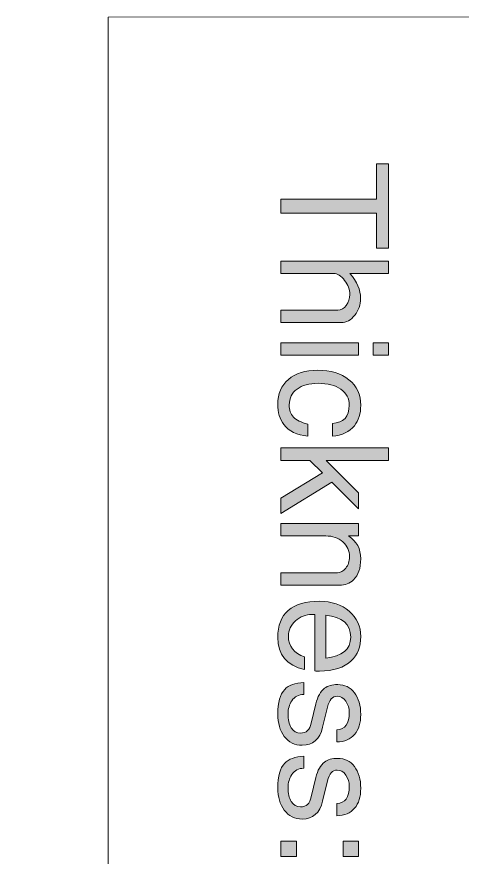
# Model space of a CAD drawing. Header units: inches. Extents: x 0.89 to 5.18, y -3.56 to -0.56.
# Drawn here: x 4.148 to 4.651, y -1.504 to -0.555 of the extents above; entities that cross this region are included whole.
import ezdxf

# ---------------------------------------------------------------- set-up
doc = ezdxf.new("R2010")
doc.units = ezdxf.units.IN
doc.header["$MEASUREMENT"] = 0
doc.layers.add('Layer 1', color=7, linetype='Continuous')

# ---------------------------------------------------------------- blocks, each defined once
blk = doc.blocks.new('block 5')
at = {"layer": 'Layer 1', "true_color": 0xed1f24}
h = blk.add_hatch(color=240, dxfattribs=at)
h.dxf.hatch_style = 2
h.paths.add_polyline_path([(4.55406, -0.81656), (4.55406, -0.77689), (4.44639, -0.77689), (4.44639, -0.76122), (4.55406, -0.76122), (4.55406, -0.72123), (4.56789, -0.72123), (4.56789, -0.81656)])
h = blk.add_hatch(color=240, dxfattribs=at)
h.dxf.hatch_style = 2
edge = h.paths.add_edge_path()
edge.add_spline(control_points=[(4.44639, -0.90056), (4.44639, -0.90056), (4.44639, -0.88656), (4.44639, -0.88656), (4.44639, -0.88656), (4.51039, -0.88656), (4.51039, -0.88656), (4.51417, -0.88656), (4.51739, -0.88478), (4.52006, -0.88123), (4.52273, -0.87767), (4.52405, -0.8735), (4.52405, -0.86873), (4.52405, -0.86339), (4.52212, -0.85814), (4.51822, -0.85297), (4.51434, -0.84781), (4.51017, -0.84523), (4.50572, -0.84523), (4.50572, -0.84523), (4.44639, -0.84523), (4.44639, -0.84523), (4.44639, -0.84523), (4.44639, -0.83122), (4.44639, -0.83122), (4.44639, -0.83122), (4.56789, -0.83122), (4.56789, -0.83122), (4.56789, -0.83122), (4.56789, -0.84523), (4.56789, -0.84523), (4.56789, -0.84523), (4.52405, -0.84523), (4.52405, -0.84523), (4.53217, -0.85444), (4.53622, -0.86378), (4.53622, -0.87322), (4.53622, -0.88056), (4.53403, -0.88695), (4.52964, -0.8924), (4.52525, -0.89783), (4.52011, -0.90056), (4.51422, -0.90056), (4.51422, -0.90056), (4.44639, -0.90056), (4.44639, -0.90056)], knot_values=[0, 0, 0, 0, 1, 1, 1, 2, 2, 2, 3, 3, 3, 4, 4, 4, 5, 5, 5, 6, 6, 6, 7, 7, 7, 8, 8, 8, 9, 9, 9, 10, 10, 10, 11, 11, 11, 12, 12, 12, 13, 13, 13, 14, 14, 14, 15, 15, 15, 15], degree=3, periodic=1)
h = blk.add_hatch(color=240, dxfattribs=at)
h.dxf.hatch_style = 2
h.paths.add_polyline_path([(4.44639, -0.93739), (4.44639, -0.92339), (4.53389, -0.92339), (4.53389, -0.93739)])
h.paths.add_polyline_path([(4.55056, -0.93739), (4.55056, -0.92339), (4.56789, -0.92339), (4.56789, -0.93739)])
h = blk.add_hatch(color=240, dxfattribs=at)
h.dxf.hatch_style = 2
edge = h.paths.add_edge_path()
edge.add_spline(control_points=[(4.47656, -1.02889), (4.46434, -1.02767), (4.45534, -1.02328), (4.44956, -1.01573), (4.445, -1.00972), (4.44272, -1.00212), (4.44272, -0.99289), (4.44272, -0.981), (4.44672, -0.97161), (4.45473, -0.96473), (4.46272, -0.95784), (4.47372, -0.95439), (4.48773, -0.95439), (4.50239, -0.95439), (4.51417, -0.958), (4.52306, -0.96522), (4.53195, -0.97245), (4.53639, -0.98206), (4.53639, -0.99406), (4.53639, -1.00339), (4.534, -1.01106), (4.52922, -1.01706), (4.52378, -1.02395), (4.5155, -1.02789), (4.50439, -1.02889), (4.50439, -1.02889), (4.50439, -1.01452), (4.50439, -1.01452), (4.51706, -1.01374), (4.52339, -1.00683), (4.52339, -0.99379), (4.52339, -0.98633), (4.52022, -0.98037), (4.51389, -0.97591), (4.50755, -0.97145), (4.49906, -0.96922), (4.48839, -0.96922), (4.47828, -0.96922), (4.47031, -0.97139), (4.46447, -0.97574), (4.45864, -0.98009), (4.45572, -0.986), (4.45572, -0.99346), (4.45572, -0.99936), (4.45731, -1.00399), (4.46048, -1.00733), (4.46364, -1.01067), (4.469, -1.01335), (4.47656, -1.01535), (4.47656, -1.01535), (4.47656, -1.02889), (4.47656, -1.02889)], knot_values=[0, 0, 0, 0, 1, 1, 1, 2, 2, 2, 3, 3, 3, 4, 4, 4, 5, 5, 5, 6, 6, 6, 7, 7, 7, 8, 8, 8, 9, 9, 9, 10, 10, 10, 11, 11, 11, 12, 12, 12, 13, 13, 13, 14, 14, 14, 15, 15, 15, 16, 16, 16, 17, 17, 17, 17], degree=3, periodic=1)
h = blk.add_hatch(color=240, dxfattribs=at)
h.dxf.hatch_style = 2
h.paths.add_polyline_path([(4.44639, -1.1163), (4.44639, -1.09906), (4.49314, -1.07017), (4.47909, -1.05623), (4.44639, -1.05623), (4.44639, -1.04222), (4.56789, -1.04222), (4.56789, -1.05623), (4.49739, -1.05623), (4.53389, -1.09306), (4.53389, -1.11106), (4.50359, -1.08095)])
h = blk.add_hatch(color=240, dxfattribs=at)
h.dxf.hatch_style = 2
edge = h.paths.add_edge_path()
edge.add_spline(control_points=[(4.44639, -1.19706), (4.44639, -1.19706), (4.44639, -1.18306), (4.44639, -1.18306), (4.44639, -1.18306), (4.51006, -1.18306), (4.51006, -1.18306), (4.5135, -1.18306), (4.51664, -1.18134), (4.51948, -1.17789), (4.5223, -1.17445), (4.52372, -1.17023), (4.52372, -1.16522), (4.52372, -1.15833), (4.52119, -1.15267), (4.51614, -1.14823), (4.51108, -1.14378), (4.50467, -1.14156), (4.49689, -1.14156), (4.49689, -1.14156), (4.44639, -1.14156), (4.44639, -1.14156), (4.44639, -1.14156), (4.44639, -1.12756), (4.44639, -1.12756), (4.44639, -1.12756), (4.53389, -1.12756), (4.53389, -1.12756), (4.53389, -1.12756), (4.53389, -1.14156), (4.53389, -1.14156), (4.53389, -1.14156), (4.52256, -1.14156), (4.52256, -1.14156), (4.53178, -1.14756), (4.53639, -1.15617), (4.53639, -1.16739), (4.53639, -1.17806), (4.53366, -1.18595), (4.52823, -1.19106), (4.524, -1.19506), (4.51867, -1.19706), (4.51223, -1.19706), (4.51223, -1.19706), (4.44639, -1.19706), (4.44639, -1.19706)], knot_values=[0, 0, 0, 0, 1, 1, 1, 2, 2, 2, 3, 3, 3, 4, 4, 4, 5, 5, 5, 6, 6, 6, 7, 7, 7, 8, 8, 8, 9, 9, 9, 10, 10, 10, 11, 11, 11, 12, 12, 12, 13, 13, 13, 14, 14, 14, 15, 15, 15, 15], degree=3, periodic=1)
h = blk.add_hatch(color=240, dxfattribs=at)
h.dxf.hatch_style = 2
edge = h.paths.add_edge_path()
edge.add_spline(control_points=[(4.48973, -1.29422), (4.48761, -1.29422), (4.48589, -1.29417), (4.48456, -1.29405), (4.48456, -1.29405), (4.48456, -1.23039), (4.48456, -1.23039), (4.48378, -1.23028), (4.48267, -1.23022), (4.48122, -1.23022), (4.47422, -1.23022), (4.46806, -1.23263), (4.46272, -1.23745), (4.45739, -1.24228), (4.45473, -1.24801), (4.45473, -1.25466), (4.45473, -1.26618), (4.46084, -1.27399), (4.47306, -1.2781), (4.47306, -1.2781), (4.47306, -1.29239), (4.47306, -1.29239), (4.45283, -1.28773), (4.44272, -1.27567), (4.44272, -1.25623), (4.44272, -1.229), (4.4585, -1.21539), (4.49006, -1.21539), (4.50361, -1.21539), (4.51472, -1.21911), (4.52339, -1.22656), (4.53206, -1.234), (4.53639, -1.24356), (4.53639, -1.25522), (4.53639, -1.26667), (4.53283, -1.27578), (4.52572, -1.28256), (4.51761, -1.29022), (4.50562, -1.29411), (4.48973, -1.29422)], knot_values=[0, 0, 0, 0, 1, 1, 1, 2, 2, 2, 3, 3, 3, 4, 4, 4, 5, 5, 5, 6, 6, 6, 7, 7, 7, 8, 8, 8, 9, 9, 9, 10, 10, 10, 11, 11, 11, 12, 12, 12, 13, 13, 13, 13], degree=3, periodic=1)
edge = h.paths.add_edge_path()
edge.add_spline(control_points=[(4.49689, -1.27939), (4.51567, -1.2776), (4.52506, -1.26974), (4.52506, -1.25581), (4.52506, -1.24131), (4.51567, -1.23301), (4.49689, -1.23089), (4.49689, -1.23089), (4.49689, -1.27939), (4.49689, -1.27939)], knot_values=[0, 0, 0, 0, 1, 1, 1, 2, 2, 2, 3, 3, 3, 3], degree=3, periodic=1)
h = blk.add_hatch(color=240, dxfattribs=at)
h.dxf.hatch_style = 2
edge = h.paths.add_edge_path()
edge.add_spline(control_points=[(4.47039, -1.37789), (4.46183, -1.37789), (4.45508, -1.37458), (4.45014, -1.36797), (4.4452, -1.36136), (4.44272, -1.35295), (4.44272, -1.34272), (4.44272, -1.32972), (4.44533, -1.32044), (4.45055, -1.31489), (4.455, -1.31011), (4.46223, -1.3075), (4.47222, -1.30705), (4.47222, -1.30705), (4.47222, -1.32056), (4.47222, -1.32056), (4.46634, -1.32056), (4.46178, -1.32294), (4.45856, -1.32772), (4.45578, -1.33183), (4.45439, -1.33678), (4.45439, -1.34256), (4.45439, -1.34889), (4.45559, -1.35408), (4.45798, -1.35814), (4.46037, -1.3622), (4.46391, -1.36422), (4.46859, -1.36422), (4.47483, -1.36422), (4.47884, -1.36045), (4.48062, -1.35291), (4.48062, -1.35291), (4.48576, -1.33106), (4.48576, -1.33106), (4.48775, -1.32284), (4.49097, -1.317), (4.49542, -1.31356), (4.49908, -1.31078), (4.50408, -1.30939), (4.5104, -1.30939), (4.51829, -1.30939), (4.52459, -1.31247), (4.52931, -1.31864), (4.53403, -1.32481), (4.53639, -1.333), (4.53639, -1.34322), (4.53639, -1.35278), (4.53408, -1.36028), (4.52947, -1.36572), (4.52486, -1.37116), (4.51817, -1.374), (4.50939, -1.37422), (4.50939, -1.37422), (4.50939, -1.36039), (4.50939, -1.36039), (4.51872, -1.36005), (4.52339, -1.35356), (4.52339, -1.34089), (4.52339, -1.33622), (4.52212, -1.332), (4.51956, -1.32822), (4.517, -1.32444), (4.51378, -1.32256), (4.50989, -1.32256), (4.50456, -1.32256), (4.50089, -1.32667), (4.49889, -1.33489), (4.49889, -1.33489), (4.49339, -1.35756), (4.49339, -1.35756), (4.49006, -1.37111), (4.48239, -1.37789), (4.47039, -1.37789)], knot_values=[0, 0, 0, 0, 1, 1, 1, 2, 2, 2, 3, 3, 3, 4, 4, 4, 5, 5, 5, 6, 6, 6, 7, 7, 7, 8, 8, 8, 9, 9, 9, 10, 10, 10, 11, 11, 11, 12, 12, 12, 13, 13, 13, 14, 14, 14, 15, 15, 15, 16, 16, 16, 17, 17, 17, 18, 18, 18, 19, 19, 19, 20, 20, 20, 21, 21, 21, 22, 22, 22, 23, 23, 23, 24, 24, 24, 24], degree=3, periodic=1)
h = blk.add_hatch(color=240, dxfattribs=at)
h.dxf.hatch_style = 2
edge = h.paths.add_edge_path()
edge.add_spline(control_points=[(4.47039, -1.46122), (4.46183, -1.46122), (4.45508, -1.45791), (4.45014, -1.45131), (4.4452, -1.4447), (4.44272, -1.43628), (4.44272, -1.42605), (4.44272, -1.41305), (4.44533, -1.40377), (4.45055, -1.39822), (4.455, -1.39345), (4.46223, -1.39083), (4.47222, -1.39039), (4.47222, -1.39039), (4.47222, -1.40389), (4.47222, -1.40389), (4.46634, -1.40389), (4.46178, -1.40628), (4.45856, -1.41106), (4.45578, -1.41517), (4.45439, -1.42011), (4.45439, -1.42589), (4.45439, -1.43222), (4.45559, -1.43741), (4.45798, -1.44147), (4.46037, -1.44553), (4.46391, -1.44756), (4.46859, -1.44756), (4.47483, -1.44756), (4.47884, -1.44378), (4.48062, -1.43624), (4.48062, -1.43624), (4.48576, -1.41439), (4.48576, -1.41439), (4.48775, -1.40617), (4.49097, -1.40034), (4.49542, -1.39689), (4.49908, -1.39411), (4.50408, -1.39272), (4.5104, -1.39272), (4.51829, -1.39272), (4.52459, -1.39581), (4.52931, -1.40197), (4.53403, -1.40814), (4.53639, -1.41633), (4.53639, -1.42655), (4.53639, -1.43611), (4.53408, -1.44361), (4.52947, -1.44906), (4.52486, -1.45449), (4.51817, -1.45733), (4.50939, -1.45755), (4.50939, -1.45755), (4.50939, -1.44372), (4.50939, -1.44372), (4.51872, -1.44339), (4.52339, -1.43689), (4.52339, -1.42422), (4.52339, -1.41956), (4.52212, -1.41533), (4.51956, -1.41155), (4.517, -1.40778), (4.51378, -1.40589), (4.50989, -1.40589), (4.50456, -1.40589), (4.50089, -1.41), (4.49889, -1.41822), (4.49889, -1.41822), (4.49339, -1.44089), (4.49339, -1.44089), (4.49006, -1.45444), (4.48239, -1.46122), (4.47039, -1.46122)], knot_values=[0, 0, 0, 0, 1, 1, 1, 2, 2, 2, 3, 3, 3, 4, 4, 4, 5, 5, 5, 6, 6, 6, 7, 7, 7, 8, 8, 8, 9, 9, 9, 10, 10, 10, 11, 11, 11, 12, 12, 12, 13, 13, 13, 14, 14, 14, 15, 15, 15, 16, 16, 16, 17, 17, 17, 18, 18, 18, 19, 19, 19, 20, 20, 20, 21, 21, 21, 22, 22, 22, 23, 23, 23, 24, 24, 24, 24], degree=3, periodic=1)
h = blk.add_hatch(color=240, dxfattribs=at)
h.dxf.hatch_style = 2
h.paths.add_polyline_path([(4.44639, -1.50355), (4.44639, -1.48622), (4.46372, -1.48622), (4.46372, -1.50355)])
h.paths.add_polyline_path([(4.51655, -1.50355), (4.51655, -1.48622), (4.53389, -1.48622), (4.53389, -1.50355)])
at = {"layer": 'Layer 1', "lineweight": 0}
for points in [[(4.55406, -0.81656), (4.55406, -0.77689), (4.44639, -0.77689), (4.44639, -0.76122), (4.55406, -0.76122), (4.55406, -0.72123), (4.56789, -0.72123), (4.56789, -0.81656), (4.55406, -0.81656)], [(4.44639, -0.93739), (4.44639, -0.92339), (4.53389, -0.92339), (4.53389, -0.93739), (4.44639, -0.93739)], [(4.55056, -0.93739), (4.55056, -0.92339), (4.56789, -0.92339), (4.56789, -0.93739), (4.55056, -0.93739)], [(4.44639, -1.1163), (4.44639, -1.09906), (4.49314, -1.07017), (4.47909, -1.05623), (4.44639, -1.05623), (4.44639, -1.04222), (4.56789, -1.04222), (4.56789, -1.05623), (4.49739, -1.05623), (4.53389, -1.09306), (4.53389, -1.11106), (4.50359, -1.08095), (4.44639, -1.1163)], [(4.44639, -1.50355), (4.44639, -1.48622), (4.46372, -1.48622), (4.46372, -1.50355), (4.44639, -1.50355)], [(4.51655, -1.50355), (4.51655, -1.48622), (4.53389, -1.48622), (4.53389, -1.50355), (4.51655, -1.50355)]]:
    blk.add_lwpolyline(points, dxfattribs=at)
for points, knots in [([(4.44639, -0.90056), (4.44639, -0.90056), (4.44639, -0.88656), (4.44639, -0.88656), (4.44639, -0.88656), (4.51039, -0.88656), (4.51039, -0.88656), (4.51417, -0.88656), (4.51739, -0.88478), (4.52006, -0.88123), (4.52273, -0.87767), (4.52405, -0.8735), (4.52405, -0.86873), (4.52405, -0.86339), (4.52212, -0.85814), (4.51822, -0.85297), (4.51434, -0.84781), (4.51017, -0.84523), (4.50572, -0.84523), (4.50572, -0.84523), (4.44639, -0.84523), (4.44639, -0.84523), (4.44639, -0.84523), (4.44639, -0.83122), (4.44639, -0.83122), (4.44639, -0.83122), (4.56789, -0.83122), (4.56789, -0.83122), (4.56789, -0.83122), (4.56789, -0.84523), (4.56789, -0.84523), (4.56789, -0.84523), (4.52405, -0.84523), (4.52405, -0.84523), (4.53217, -0.85444), (4.53622, -0.86378), (4.53622, -0.87322), (4.53622, -0.88056), (4.53403, -0.88695), (4.52964, -0.8924), (4.52525, -0.89783), (4.52011, -0.90056), (4.51422, -0.90056), (4.51422, -0.90056), (4.44639, -0.90056), (4.44639, -0.90056)], [0, 0, 0, 0, 1, 1, 1, 2, 2, 2, 3, 3, 3, 4, 4, 4, 5, 5, 5, 6, 6, 6, 7, 7, 7, 8, 8, 8, 9, 9, 9, 10, 10, 10, 11, 11, 11, 12, 12, 12, 13, 13, 13, 14, 14, 14, 15, 15, 15, 15]), ([(4.47656, -1.02889), (4.46434, -1.02767), (4.45534, -1.02328), (4.44956, -1.01573), (4.445, -1.00972), (4.44272, -1.00212), (4.44272, -0.99289), (4.44272, -0.981), (4.44672, -0.97161), (4.45473, -0.96473), (4.46272, -0.95784), (4.47372, -0.95439), (4.48773, -0.95439), (4.50239, -0.95439), (4.51417, -0.958), (4.52306, -0.96522), (4.53195, -0.97245), (4.53639, -0.98206), (4.53639, -0.99406), (4.53639, -1.00339), (4.534, -1.01106), (4.52922, -1.01706), (4.52378, -1.02395), (4.5155, -1.02789), (4.50439, -1.02889), (4.50439, -1.02889), (4.50439, -1.01452), (4.50439, -1.01452), (4.51706, -1.01374), (4.52339, -1.00683), (4.52339, -0.99379), (4.52339, -0.98633), (4.52022, -0.98037), (4.51389, -0.97591), (4.50755, -0.97145), (4.49906, -0.96922), (4.48839, -0.96922), (4.47828, -0.96922), (4.47031, -0.97139), (4.46447, -0.97574), (4.45864, -0.98009), (4.45572, -0.986), (4.45572, -0.99346), (4.45572, -0.99936), (4.45731, -1.00399), (4.46048, -1.00733), (4.46364, -1.01067), (4.469, -1.01335), (4.47656, -1.01535), (4.47656, -1.01535), (4.47656, -1.02889), (4.47656, -1.02889)], [0, 0, 0, 0, 1, 1, 1, 2, 2, 2, 3, 3, 3, 4, 4, 4, 5, 5, 5, 6, 6, 6, 7, 7, 7, 8, 8, 8, 9, 9, 9, 10, 10, 10, 11, 11, 11, 12, 12, 12, 13, 13, 13, 14, 14, 14, 15, 15, 15, 16, 16, 16, 17, 17, 17, 17]), ([(4.44639, -1.19706), (4.44639, -1.19706), (4.44639, -1.18306), (4.44639, -1.18306), (4.44639, -1.18306), (4.51006, -1.18306), (4.51006, -1.18306), (4.5135, -1.18306), (4.51664, -1.18134), (4.51948, -1.17789), (4.5223, -1.17445), (4.52372, -1.17023), (4.52372, -1.16522), (4.52372, -1.15833), (4.52119, -1.15267), (4.51614, -1.14823), (4.51108, -1.14378), (4.50467, -1.14156), (4.49689, -1.14156), (4.49689, -1.14156), (4.44639, -1.14156), (4.44639, -1.14156), (4.44639, -1.14156), (4.44639, -1.12756), (4.44639, -1.12756), (4.44639, -1.12756), (4.53389, -1.12756), (4.53389, -1.12756), (4.53389, -1.12756), (4.53389, -1.14156), (4.53389, -1.14156), (4.53389, -1.14156), (4.52256, -1.14156), (4.52256, -1.14156), (4.53178, -1.14756), (4.53639, -1.15617), (4.53639, -1.16739), (4.53639, -1.17806), (4.53366, -1.18595), (4.52823, -1.19106), (4.524, -1.19506), (4.51867, -1.19706), (4.51223, -1.19706), (4.51223, -1.19706), (4.44639, -1.19706), (4.44639, -1.19706)], [0, 0, 0, 0, 1, 1, 1, 2, 2, 2, 3, 3, 3, 4, 4, 4, 5, 5, 5, 6, 6, 6, 7, 7, 7, 8, 8, 8, 9, 9, 9, 10, 10, 10, 11, 11, 11, 12, 12, 12, 13, 13, 13, 14, 14, 14, 15, 15, 15, 15]), ([(4.48973, -1.29422), (4.48761, -1.29422), (4.48589, -1.29417), (4.48456, -1.29405), (4.48456, -1.29405), (4.48456, -1.23039), (4.48456, -1.23039), (4.48378, -1.23028), (4.48267, -1.23022), (4.48122, -1.23022), (4.47422, -1.23022), (4.46806, -1.23263), (4.46272, -1.23745), (4.45739, -1.24228), (4.45473, -1.24801), (4.45473, -1.25466), (4.45473, -1.26618), (4.46084, -1.27399), (4.47306, -1.2781), (4.47306, -1.2781), (4.47306, -1.29239), (4.47306, -1.29239), (4.45283, -1.28773), (4.44272, -1.27567), (4.44272, -1.25623), (4.44272, -1.229), (4.4585, -1.21539), (4.49006, -1.21539), (4.50361, -1.21539), (4.51472, -1.21911), (4.52339, -1.22656), (4.53206, -1.234), (4.53639, -1.24356), (4.53639, -1.25522), (4.53639, -1.26667), (4.53283, -1.27578), (4.52572, -1.28256), (4.51761, -1.29022), (4.50562, -1.29411), (4.48973, -1.29422)], [0, 0, 0, 0, 1, 1, 1, 2, 2, 2, 3, 3, 3, 4, 4, 4, 5, 5, 5, 6, 6, 6, 7, 7, 7, 8, 8, 8, 9, 9, 9, 10, 10, 10, 11, 11, 11, 12, 12, 12, 13, 13, 13, 13]), ([(4.49689, -1.27939), (4.51567, -1.2776), (4.52506, -1.26974), (4.52506, -1.25581), (4.52506, -1.24131), (4.51567, -1.23301), (4.49689, -1.23089), (4.49689, -1.23089), (4.49689, -1.27939), (4.49689, -1.27939)], [0, 0, 0, 0, 1, 1, 1, 2, 2, 2, 3, 3, 3, 3]), ([(4.47039, -1.37789), (4.46183, -1.37789), (4.45508, -1.37458), (4.45014, -1.36797), (4.4452, -1.36136), (4.44272, -1.35295), (4.44272, -1.34272), (4.44272, -1.32972), (4.44533, -1.32044), (4.45055, -1.31489), (4.455, -1.31011), (4.46223, -1.3075), (4.47222, -1.30705), (4.47222, -1.30705), (4.47222, -1.32056), (4.47222, -1.32056), (4.46634, -1.32056), (4.46178, -1.32294), (4.45856, -1.32772), (4.45578, -1.33183), (4.45439, -1.33678), (4.45439, -1.34256), (4.45439, -1.34889), (4.45559, -1.35408), (4.45798, -1.35814), (4.46037, -1.3622), (4.46391, -1.36422), (4.46859, -1.36422), (4.47483, -1.36422), (4.47884, -1.36045), (4.48062, -1.35291), (4.48062, -1.35291), (4.48576, -1.33106), (4.48576, -1.33106), (4.48775, -1.32284), (4.49097, -1.317), (4.49542, -1.31356), (4.49908, -1.31078), (4.50408, -1.30939), (4.5104, -1.30939), (4.51829, -1.30939), (4.52459, -1.31247), (4.52931, -1.31864), (4.53403, -1.32481), (4.53639, -1.333), (4.53639, -1.34322), (4.53639, -1.35278), (4.53408, -1.36028), (4.52947, -1.36572), (4.52486, -1.37116), (4.51817, -1.374), (4.50939, -1.37422), (4.50939, -1.37422), (4.50939, -1.36039), (4.50939, -1.36039), (4.51872, -1.36005), (4.52339, -1.35356), (4.52339, -1.34089), (4.52339, -1.33622), (4.52212, -1.332), (4.51956, -1.32822), (4.517, -1.32444), (4.51378, -1.32256), (4.50989, -1.32256), (4.50456, -1.32256), (4.50089, -1.32667), (4.49889, -1.33489), (4.49889, -1.33489), (4.49339, -1.35756), (4.49339, -1.35756), (4.49006, -1.37111), (4.48239, -1.37789), (4.47039, -1.37789)], [0, 0, 0, 0, 1, 1, 1, 2, 2, 2, 3, 3, 3, 4, 4, 4, 5, 5, 5, 6, 6, 6, 7, 7, 7, 8, 8, 8, 9, 9, 9, 10, 10, 10, 11, 11, 11, 12, 12, 12, 13, 13, 13, 14, 14, 14, 15, 15, 15, 16, 16, 16, 17, 17, 17, 18, 18, 18, 19, 19, 19, 20, 20, 20, 21, 21, 21, 22, 22, 22, 23, 23, 23, 24, 24, 24, 24]), ([(4.47039, -1.46122), (4.46183, -1.46122), (4.45508, -1.45791), (4.45014, -1.45131), (4.4452, -1.4447), (4.44272, -1.43628), (4.44272, -1.42605), (4.44272, -1.41305), (4.44533, -1.40377), (4.45055, -1.39822), (4.455, -1.39345), (4.46223, -1.39083), (4.47222, -1.39039), (4.47222, -1.39039), (4.47222, -1.40389), (4.47222, -1.40389), (4.46634, -1.40389), (4.46178, -1.40628), (4.45856, -1.41106), (4.45578, -1.41517), (4.45439, -1.42011), (4.45439, -1.42589), (4.45439, -1.43222), (4.45559, -1.43741), (4.45798, -1.44147), (4.46037, -1.44553), (4.46391, -1.44756), (4.46859, -1.44756), (4.47483, -1.44756), (4.47884, -1.44378), (4.48062, -1.43624), (4.48062, -1.43624), (4.48576, -1.41439), (4.48576, -1.41439), (4.48775, -1.40617), (4.49097, -1.40034), (4.49542, -1.39689), (4.49908, -1.39411), (4.50408, -1.39272), (4.5104, -1.39272), (4.51829, -1.39272), (4.52459, -1.39581), (4.52931, -1.40197), (4.53403, -1.40814), (4.53639, -1.41633), (4.53639, -1.42655), (4.53639, -1.43611), (4.53408, -1.44361), (4.52947, -1.44906), (4.52486, -1.45449), (4.51817, -1.45733), (4.50939, -1.45755), (4.50939, -1.45755), (4.50939, -1.44372), (4.50939, -1.44372), (4.51872, -1.44339), (4.52339, -1.43689), (4.52339, -1.42422), (4.52339, -1.41956), (4.52212, -1.41533), (4.51956, -1.41155), (4.517, -1.40778), (4.51378, -1.40589), (4.50989, -1.40589), (4.50456, -1.40589), (4.50089, -1.41), (4.49889, -1.41822), (4.49889, -1.41822), (4.49339, -1.44089), (4.49339, -1.44089), (4.49006, -1.45444), (4.48239, -1.46122), (4.47039, -1.46122)], [0, 0, 0, 0, 1, 1, 1, 2, 2, 2, 3, 3, 3, 4, 4, 4, 5, 5, 5, 6, 6, 6, 7, 7, 7, 8, 8, 8, 9, 9, 9, 10, 10, 10, 11, 11, 11, 12, 12, 12, 13, 13, 13, 14, 14, 14, 15, 15, 15, 16, 16, 16, 17, 17, 17, 18, 18, 18, 19, 19, 19, 20, 20, 20, 21, 21, 21, 22, 22, 22, 23, 23, 23, 24, 24, 24, 24])]:
    blk.add_open_spline(points, degree=3, knots=knots, dxfattribs=at)
blk = doc.blocks.new('block 2')
at = {"layer": 'Layer 1'}
blk.add_blockref('block 5', (0, 0), dxfattribs=at)

msp = doc.modelspace()

# ---------------------------------------------------------------- linework, layer by layer
at = {"layer": 'Layer 1', "color": 7, "lineweight": 5, "true_color": 0xffffff}
msp.add_lwpolyline([(3.11698, -0.55539), (3.11698, -3.55535), (5.17948, -3.55535), (5.17948, -0.55535), (4.25133, -0.55557), (4.25133, -1.86249), (4.04517, -1.86249), (4.04517, -0.55562), (3.11698, -0.55539)], dxfattribs=at)

# ---------------------------------------------------------------- block references
at = {"layer": 'Layer 1'}
msp.add_blockref('block 2', (0, 0), dxfattribs=at)

doc.saveas('drawing.dxf')
